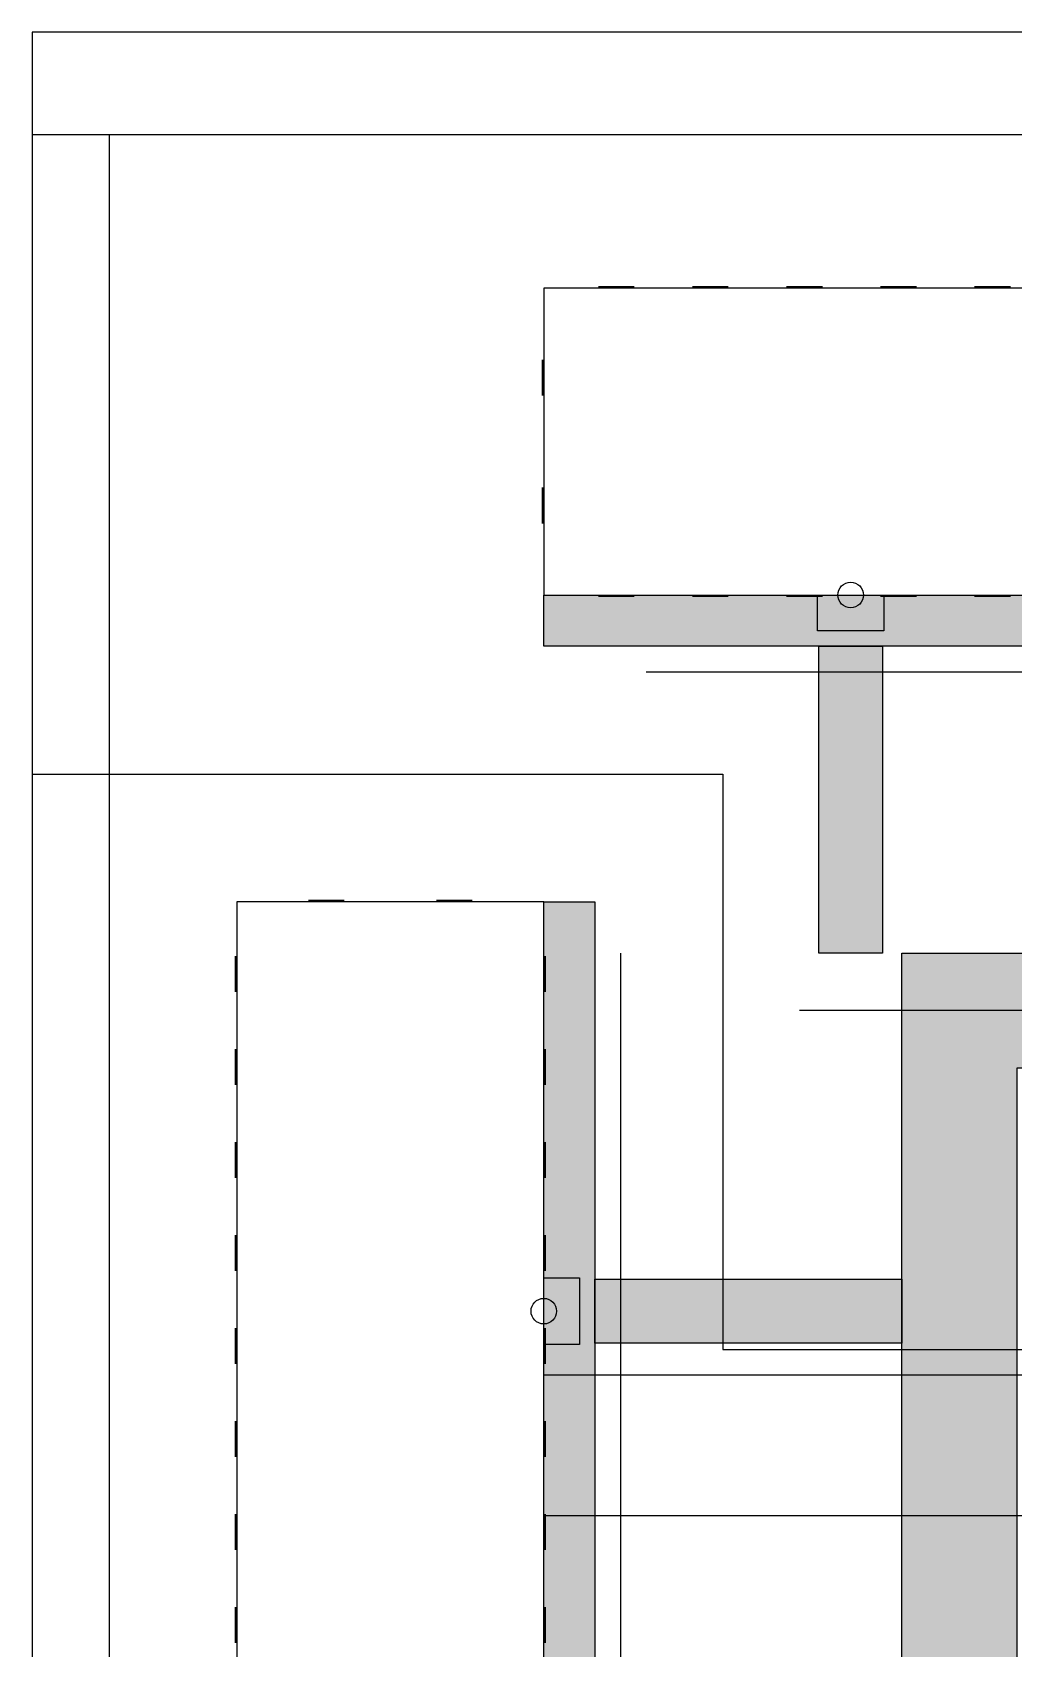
# Model space of a CAD drawing. Header units: metres. Extents: x 0 to 180, y 0 to 150.
# Drawn here: x 0 to 38.4, y 86.8 to 150 of the extents above; entities that cross this region are included whole.
import ezdxf

# ---------------------------------------------------------------- set-up
doc = ezdxf.new("R2010")
doc.units = ezdxf.units.M
for name, color, linetype in [('BUILDING_FOOTPRINT', 1, 'Continuous'), ('CABLE_COMM', 150, 'Continuous'), ('CANOPIES', 132, 'Continuous'), ('CURB', 8, 'Continuous'), ('ENTRANCES', 132, 'Continuous'), ('HEATING_T1', 1, 'Continuous'), ('PATHS', 33, 'Continuous'), ('POWER_CABLE', 212, 'Continuous'), ('ROAD', 251, 'Continuous'), ('SEWER_K1', 30, 'Continuous'), ('SIDEWALK', 31, 'Continuous'), ('TERRITORY_BOUNDARY', 8, 'Continuous'), ('WATER_SUPPLY_B1', 5, 'Continuous'), ('WINDOWS', 150, 'Continuous')]:
    doc.layers.add(name, color=color, linetype=linetype)

msp = doc.modelspace()

# ---------------------------------------------------------------- hatches: boundary and pattern name
at = {"layer": 'PATHS'}
for points in [[(30.75, 114), (30.75, 126), (33.25, 126), (33.25, 114)], [(34, 98.75), (22, 98.75), (22, 101.25), (34, 101.25)]]:
    msp.add_hatch(color=33, dxfattribs=at).paths.add_polyline_path(points)
at = {"layer": 'ROAD'}
msp.add_hatch(color=251, dxfattribs=at).paths.add_polyline_path([(34, 36), (34, 40.5), (34, 109.5), (34, 114), (38.5, 114), (90, 114), (90, 109.5), (38.5, 109.5), (38.5, 40.5), (90, 40.5), (90, 36), (38.5, 36), (38.5, 0), (34, 0)])
at = {"layer": 'SIDEWALK'}
for points in [[(136, 128), (136, 126), (20, 126), (20, 128)], [(20, 116), (22, 116), (22, 34), (20, 34)]]:
    msp.add_hatch(color=31, dxfattribs=at).paths.add_polyline_path(points)

# ---------------------------------------------------------------- linework, layer by layer
at = {"layer": 'BUILDING_FOOTPRINT'}
for points in [[(136, 128), (136, 140), (20, 140), (20, 128)], [(20, 34), (20, 116), (8, 116), (8, 34)]]:
    msp.add_lwpolyline(points, close=True, dxfattribs=at)
at = {"layer": 'CABLE_COMM'}
msp.add_polyline3d([(143.75, 150, -0.6), (143.75, 111.75, -0.6), (30, 111.75, -0.6)], dxfattribs=at)
at = {"layer": 'CANOPIES'}
for points in [[(30.7, 128, 2.7), (33.3, 128, 2.7), (33.3, 126.6, 2.7), (30.7, 126.6, 2.7)], [(20, 98.7, 2.7), (20, 101.3, 2.7), (21.4, 101.3, 2.7), (21.4, 98.7, 2.7)]]:
    msp.add_3dface(points, dxfattribs=at)
at = {"layer": 'CURB'}
msp.add_lwpolyline([(34, 0), (34, 36), (34, 40.5), (34, 109.5), (34, 114), (38.5, 114), (141.5, 114), (141.5, 150), (146, 150), (146, 114), (146, 109.5), (146, 40.5), (146, 36), (141.5, 36), (38.5, 36), (38.5, 0)], close=True, dxfattribs=at)
at = {"layer": 'ENTRANCES'}
for centre in [(32, 128, 0.05), (20, 100, 0.05)]:
    msp.add_circle(centre, 0.5, dxfattribs=at)
at = {"layer": 'HEATING_T1'}
msp.add_polyline3d([(100, 92, -1.4), (20, 92, -1.4)], dxfattribs=at)
at = {"layer": 'PATHS'}
for points in [[(30.75, 114), (30.75, 126), (33.25, 126), (33.25, 114)], [(34, 98.75), (22, 98.75), (22, 101.25), (34, 101.25)]]:
    msp.add_lwpolyline(points, close=True, dxfattribs=at)
at = {"layer": 'POWER_CABLE'}
for points in [[(0, 121, -0.7), (27, 121, -0.7), (27, 98.5, -0.7), (44, 98.5, -0.7)], [(44, 97.5, -0.7), (20, 97.5, -0.7)]]:
    msp.add_polyline3d(points, dxfattribs=at)
at = {"layer": 'ROAD'}
msp.add_lwpolyline([(34, 36), (34, 40.5), (34, 109.5), (34, 114), (38.5, 114), (90, 114), (90, 109.5), (38.5, 109.5), (38.5, 40.5), (90, 40.5), (90, 36), (38.5, 36), (38.5, 0), (34, 0)], close=True, dxfattribs=at)
at = {"layer": 'SEWER_K1'}
for points in [[(24, 125, -2.6), (139, 125, -2.6), (139, 150, -2.6)], [(23, 114, -2.6), (23, 25, -2.6), (180, 25, -2.6)]]:
    msp.add_polyline3d(points, dxfattribs=at)
at = {"layer": 'SIDEWALK'}
for points in [[(136, 128), (136, 126), (20, 126), (20, 128)], [(20, 116), (22, 116), (22, 34), (20, 34)]]:
    msp.add_lwpolyline(points, close=True, dxfattribs=at)
at = {"layer": 'TERRITORY_BOUNDARY'}
msp.add_lwpolyline([(180, 0), (180, 150), (0, 150), (0, 0)], close=True, dxfattribs=at)
at = {"layer": 'WATER_SUPPLY_B1'}
for points in [[(0, 146, -1.8), (180, 146, -1.8)], [(3, 146, -1.8), (3, 4, -1.8)]]:
    msp.add_polyline3d(points, dxfattribs=at)
at = {"layer": 'WINDOWS'}
for points in [[(23.539, 140.05, 0.9), (22.139, 140.05, 0.9), (22.139, 140.05, 2.4), (23.539, 140.05, 2.4)], [(23.539, 140.05, 3.9), (22.139, 140.05, 3.9), (22.139, 140.05, 5.4), (23.539, 140.05, 5.4)], [(23.539, 140.05, 6.9), (22.139, 140.05, 6.9), (22.139, 140.05, 8.4), (23.539, 140.05, 8.4)], [(23.539, 140.05, 9.9), (22.139, 140.05, 9.9), (22.139, 140.05, 11.4), (23.539, 140.05, 11.4)], [(23.539, 140.05, 12.9), (22.139, 140.05, 12.9), (22.139, 140.05, 14.4), (23.539, 140.05, 14.4)], [(23.539, 140.05, 15.9), (22.139, 140.05, 15.9), (22.139, 140.05, 17.4), (23.539, 140.05, 17.4)], [(23.539, 140.05, 18.9), (22.139, 140.05, 18.9), (22.139, 140.05, 20.4), (23.539, 140.05, 20.4)], [(23.539, 140.05, 21.9), (22.139, 140.05, 21.9), (22.139, 140.05, 23.4), (23.539, 140.05, 23.4)], [(23.539, 140.05, 24.9), (22.139, 140.05, 24.9), (22.139, 140.05, 26.4), (23.539, 140.05, 26.4)], [(27.216, 140.05, 0.9), (25.816, 140.05, 0.9), (25.816, 140.05, 2.4), (27.216, 140.05, 2.4)], [(27.216, 140.05, 3.9), (25.816, 140.05, 3.9), (25.816, 140.05, 5.4), (27.216, 140.05, 5.4)], [(27.216, 140.05, 6.9), (25.816, 140.05, 6.9), (25.816, 140.05, 8.4), (27.216, 140.05, 8.4)], [(27.216, 140.05, 9.9), (25.816, 140.05, 9.9), (25.816, 140.05, 11.4), (27.216, 140.05, 11.4)], [(27.216, 140.05, 12.9), (25.816, 140.05, 12.9), (25.816, 140.05, 14.4), (27.216, 140.05, 14.4)], [(27.216, 140.05, 15.9), (25.816, 140.05, 15.9), (25.816, 140.05, 17.4), (27.216, 140.05, 17.4)], [(27.216, 140.05, 18.9), (25.816, 140.05, 18.9), (25.816, 140.05, 20.4), (27.216, 140.05, 20.4)], [(27.216, 140.05, 21.9), (25.816, 140.05, 21.9), (25.816, 140.05, 23.4), (27.216, 140.05, 23.4)], [(27.216, 140.05, 24.9), (25.816, 140.05, 24.9), (25.816, 140.05, 26.4), (27.216, 140.05, 26.4)], [(30.894, 140.05, 0.9), (29.494, 140.05, 0.9), (29.494, 140.05, 2.4), (30.894, 140.05, 2.4)], [(30.894, 140.05, 3.9), (29.494, 140.05, 3.9), (29.494, 140.05, 5.4), (30.894, 140.05, 5.4)], [(30.894, 140.05, 6.9), (29.494, 140.05, 6.9), (29.494, 140.05, 8.4), (30.894, 140.05, 8.4)], [(30.894, 140.05, 9.9), (29.494, 140.05, 9.9), (29.494, 140.05, 11.4), (30.894, 140.05, 11.4)], [(30.894, 140.05, 12.9), (29.494, 140.05, 12.9), (29.494, 140.05, 14.4), (30.894, 140.05, 14.4)], [(30.894, 140.05, 15.9), (29.494, 140.05, 15.9), (29.494, 140.05, 17.4), (30.894, 140.05, 17.4)], [(30.894, 140.05, 18.9), (29.494, 140.05, 18.9), (29.494, 140.05, 20.4), (30.894, 140.05, 20.4)], [(30.894, 140.05, 21.9), (29.494, 140.05, 21.9), (29.494, 140.05, 23.4), (30.894, 140.05, 23.4)], [(30.894, 140.05, 24.9), (29.494, 140.05, 24.9), (29.494, 140.05, 26.4), (30.894, 140.05, 26.4)], [(34.571, 140.05, 0.9), (33.171, 140.05, 0.9), (33.171, 140.05, 2.4), (34.571, 140.05, 2.4)], [(34.571, 140.05, 3.9), (33.171, 140.05, 3.9), (33.171, 140.05, 5.4), (34.571, 140.05, 5.4)], [(34.571, 140.05, 6.9), (33.171, 140.05, 6.9), (33.171, 140.05, 8.4), (34.571, 140.05, 8.4)], [(34.571, 140.05, 9.9), (33.171, 140.05, 9.9), (33.171, 140.05, 11.4), (34.571, 140.05, 11.4)], [(34.571, 140.05, 12.9), (33.171, 140.05, 12.9), (33.171, 140.05, 14.4), (34.571, 140.05, 14.4)], [(34.571, 140.05, 15.9), (33.171, 140.05, 15.9), (33.171, 140.05, 17.4), (34.571, 140.05, 17.4)], [(34.571, 140.05, 18.9), (33.171, 140.05, 18.9), (33.171, 140.05, 20.4), (34.571, 140.05, 20.4)], [(34.571, 140.05, 21.9), (33.171, 140.05, 21.9), (33.171, 140.05, 23.4), (34.571, 140.05, 23.4)], [(34.571, 140.05, 24.9), (33.171, 140.05, 24.9), (33.171, 140.05, 26.4), (34.571, 140.05, 26.4)], [(38.248, 140.05, 0.9), (36.848, 140.05, 0.9), (36.848, 140.05, 2.4), (38.248, 140.05, 2.4)], [(38.248, 140.05, 3.9), (36.848, 140.05, 3.9), (36.848, 140.05, 5.4), (38.248, 140.05, 5.4)], [(38.248, 140.05, 6.9), (36.848, 140.05, 6.9), (36.848, 140.05, 8.4), (38.248, 140.05, 8.4)], [(38.248, 140.05, 9.9), (36.848, 140.05, 9.9), (36.848, 140.05, 11.4), (38.248, 140.05, 11.4)], [(38.248, 140.05, 12.9), (36.848, 140.05, 12.9), (36.848, 140.05, 14.4), (38.248, 140.05, 14.4)], [(38.248, 140.05, 15.9), (36.848, 140.05, 15.9), (36.848, 140.05, 17.4), (38.248, 140.05, 17.4)], [(38.248, 140.05, 18.9), (36.848, 140.05, 18.9), (36.848, 140.05, 20.4), (38.248, 140.05, 20.4)], [(38.248, 140.05, 21.9), (36.848, 140.05, 21.9), (36.848, 140.05, 23.4), (38.248, 140.05, 23.4)], [(38.248, 140.05, 24.9), (36.848, 140.05, 24.9), (36.848, 140.05, 26.4), (38.248, 140.05, 26.4)], [(19.95, 137.2, 0.9), (19.95, 135.8, 0.9), (19.95, 135.8, 2.4), (19.95, 137.2, 2.4)], [(19.95, 137.2, 3.9), (19.95, 135.8, 3.9), (19.95, 135.8, 5.4), (19.95, 137.2, 5.4)], [(19.95, 137.2, 6.9), (19.95, 135.8, 6.9), (19.95, 135.8, 8.4), (19.95, 137.2, 8.4)], [(19.95, 137.2, 9.9), (19.95, 135.8, 9.9), (19.95, 135.8, 11.4), (19.95, 137.2, 11.4)], [(19.95, 137.2, 12.9), (19.95, 135.8, 12.9), (19.95, 135.8, 14.4), (19.95, 137.2, 14.4)], [(19.95, 137.2, 15.9), (19.95, 135.8, 15.9), (19.95, 135.8, 17.4), (19.95, 137.2, 17.4)], [(19.95, 137.2, 18.9), (19.95, 135.8, 18.9), (19.95, 135.8, 20.4), (19.95, 137.2, 20.4)], [(19.95, 137.2, 21.9), (19.95, 135.8, 21.9), (19.95, 135.8, 23.4), (19.95, 137.2, 23.4)], [(19.95, 137.2, 24.9), (19.95, 135.8, 24.9), (19.95, 135.8, 26.4), (19.95, 137.2, 26.4)], [(19.95, 132.2, 0.9), (19.95, 130.8, 0.9), (19.95, 130.8, 2.4), (19.95, 132.2, 2.4)], [(19.95, 132.2, 3.9), (19.95, 130.8, 3.9), (19.95, 130.8, 5.4), (19.95, 132.2, 5.4)], [(19.95, 132.2, 6.9), (19.95, 130.8, 6.9), (19.95, 130.8, 8.4), (19.95, 132.2, 8.4)], [(19.95, 132.2, 9.9), (19.95, 130.8, 9.9), (19.95, 130.8, 11.4), (19.95, 132.2, 11.4)], [(19.95, 132.2, 12.9), (19.95, 130.8, 12.9), (19.95, 130.8, 14.4), (19.95, 132.2, 14.4)], [(19.95, 132.2, 15.9), (19.95, 130.8, 15.9), (19.95, 130.8, 17.4), (19.95, 132.2, 17.4)], [(19.95, 132.2, 18.9), (19.95, 130.8, 18.9), (19.95, 130.8, 20.4), (19.95, 132.2, 20.4)], [(19.95, 132.2, 21.9), (19.95, 130.8, 21.9), (19.95, 130.8, 23.4), (19.95, 132.2, 23.4)], [(19.95, 132.2, 24.9), (19.95, 130.8, 24.9), (19.95, 130.8, 26.4), (19.95, 132.2, 26.4)], [(22.139, 127.95, 0.9), (23.539, 127.95, 0.9), (23.539, 127.95, 2.4), (22.139, 127.95, 2.4)], [(22.139, 127.95, 3.9), (23.539, 127.95, 3.9), (23.539, 127.95, 5.4), (22.139, 127.95, 5.4)], [(22.139, 127.95, 6.9), (23.539, 127.95, 6.9), (23.539, 127.95, 8.4), (22.139, 127.95, 8.4)], [(22.139, 127.95, 9.9), (23.539, 127.95, 9.9), (23.539, 127.95, 11.4), (22.139, 127.95, 11.4)], [(22.139, 127.95, 12.9), (23.539, 127.95, 12.9), (23.539, 127.95, 14.4), (22.139, 127.95, 14.4)], [(22.139, 127.95, 15.9), (23.539, 127.95, 15.9), (23.539, 127.95, 17.4), (22.139, 127.95, 17.4)], [(22.139, 127.95, 18.9), (23.539, 127.95, 18.9), (23.539, 127.95, 20.4), (22.139, 127.95, 20.4)], [(22.139, 127.95, 21.9), (23.539, 127.95, 21.9), (23.539, 127.95, 23.4), (22.139, 127.95, 23.4)], [(22.139, 127.95, 24.9), (23.539, 127.95, 24.9), (23.539, 127.95, 26.4), (22.139, 127.95, 26.4)], [(25.816, 127.95, 0.9), (27.216, 127.95, 0.9), (27.216, 127.95, 2.4), (25.816, 127.95, 2.4)], [(25.816, 127.95, 3.9), (27.216, 127.95, 3.9), (27.216, 127.95, 5.4), (25.816, 127.95, 5.4)], [(25.816, 127.95, 6.9), (27.216, 127.95, 6.9), (27.216, 127.95, 8.4), (25.816, 127.95, 8.4)], [(25.816, 127.95, 9.9), (27.216, 127.95, 9.9), (27.216, 127.95, 11.4), (25.816, 127.95, 11.4)], [(25.816, 127.95, 12.9), (27.216, 127.95, 12.9), (27.216, 127.95, 14.4), (25.816, 127.95, 14.4)], [(25.816, 127.95, 15.9), (27.216, 127.95, 15.9), (27.216, 127.95, 17.4), (25.816, 127.95, 17.4)], [(25.816, 127.95, 18.9), (27.216, 127.95, 18.9), (27.216, 127.95, 20.4), (25.816, 127.95, 20.4)], [(25.816, 127.95, 21.9), (27.216, 127.95, 21.9), (27.216, 127.95, 23.4), (25.816, 127.95, 23.4)], [(25.816, 127.95, 24.9), (27.216, 127.95, 24.9), (27.216, 127.95, 26.4), (25.816, 127.95, 26.4)], [(29.494, 127.95, 3.9), (30.894, 127.95, 3.9), (30.894, 127.95, 5.4), (29.494, 127.95, 5.4)], [(29.494, 127.95, 6.9), (30.894, 127.95, 6.9), (30.894, 127.95, 8.4), (29.494, 127.95, 8.4)], [(29.494, 127.95, 9.9), (30.894, 127.95, 9.9), (30.894, 127.95, 11.4), (29.494, 127.95, 11.4)], [(29.494, 127.95, 12.9), (30.894, 127.95, 12.9), (30.894, 127.95, 14.4), (29.494, 127.95, 14.4)], [(29.494, 127.95, 15.9), (30.894, 127.95, 15.9), (30.894, 127.95, 17.4), (29.494, 127.95, 17.4)], [(29.494, 127.95, 18.9), (30.894, 127.95, 18.9), (30.894, 127.95, 20.4), (29.494, 127.95, 20.4)], [(29.494, 127.95, 21.9), (30.894, 127.95, 21.9), (30.894, 127.95, 23.4), (29.494, 127.95, 23.4)], [(29.494, 127.95, 24.9), (30.894, 127.95, 24.9), (30.894, 127.95, 26.4), (29.494, 127.95, 26.4)], [(33.171, 127.95, 3.9), (34.571, 127.95, 3.9), (34.571, 127.95, 5.4), (33.171, 127.95, 5.4)], [(33.171, 127.95, 6.9), (34.571, 127.95, 6.9), (34.571, 127.95, 8.4), (33.171, 127.95, 8.4)], [(33.171, 127.95, 9.9), (34.571, 127.95, 9.9), (34.571, 127.95, 11.4), (33.171, 127.95, 11.4)], [(33.171, 127.95, 12.9), (34.571, 127.95, 12.9), (34.571, 127.95, 14.4), (33.171, 127.95, 14.4)], [(33.171, 127.95, 15.9), (34.571, 127.95, 15.9), (34.571, 127.95, 17.4), (33.171, 127.95, 17.4)], [(33.171, 127.95, 18.9), (34.571, 127.95, 18.9), (34.571, 127.95, 20.4), (33.171, 127.95, 20.4)], [(33.171, 127.95, 21.9), (34.571, 127.95, 21.9), (34.571, 127.95, 23.4), (33.171, 127.95, 23.4)], [(33.171, 127.95, 24.9), (34.571, 127.95, 24.9), (34.571, 127.95, 26.4), (33.171, 127.95, 26.4)], [(36.848, 127.95, 0.9), (38.248, 127.95, 0.9), (38.248, 127.95, 2.4), (36.848, 127.95, 2.4)], [(36.848, 127.95, 3.9), (38.248, 127.95, 3.9), (38.248, 127.95, 5.4), (36.848, 127.95, 5.4)], [(36.848, 127.95, 6.9), (38.248, 127.95, 6.9), (38.248, 127.95, 8.4), (36.848, 127.95, 8.4)], [(36.848, 127.95, 9.9), (38.248, 127.95, 9.9), (38.248, 127.95, 11.4), (36.848, 127.95, 11.4)], [(36.848, 127.95, 12.9), (38.248, 127.95, 12.9), (38.248, 127.95, 14.4), (36.848, 127.95, 14.4)], [(36.848, 127.95, 15.9), (38.248, 127.95, 15.9), (38.248, 127.95, 17.4), (36.848, 127.95, 17.4)], [(36.848, 127.95, 18.9), (38.248, 127.95, 18.9), (38.248, 127.95, 20.4), (36.848, 127.95, 20.4)], [(36.848, 127.95, 21.9), (38.248, 127.95, 21.9), (38.248, 127.95, 23.4), (36.848, 127.95, 23.4)], [(36.848, 127.95, 24.9), (38.248, 127.95, 24.9), (38.248, 127.95, 26.4), (36.848, 127.95, 26.4)], [(12.2, 116.05, 0.9), (10.8, 116.05, 0.9), (10.8, 116.05, 2.4), (12.2, 116.05, 2.4)], [(12.2, 116.05, 3.9), (10.8, 116.05, 3.9), (10.8, 116.05, 5.4), (12.2, 116.05, 5.4)], [(12.2, 116.05, 6.9), (10.8, 116.05, 6.9), (10.8, 116.05, 8.4), (12.2, 116.05, 8.4)], [(12.2, 116.05, 9.9), (10.8, 116.05, 9.9), (10.8, 116.05, 11.4), (12.2, 116.05, 11.4)], [(12.2, 116.05, 12.9), (10.8, 116.05, 12.9), (10.8, 116.05, 14.4), (12.2, 116.05, 14.4)], [(12.2, 116.05, 15.9), (10.8, 116.05, 15.9), (10.8, 116.05, 17.4), (12.2, 116.05, 17.4)], [(12.2, 116.05, 18.9), (10.8, 116.05, 18.9), (10.8, 116.05, 20.4), (12.2, 116.05, 20.4)], [(12.2, 116.05, 21.9), (10.8, 116.05, 21.9), (10.8, 116.05, 23.4), (12.2, 116.05, 23.4)], [(12.2, 116.05, 24.9), (10.8, 116.05, 24.9), (10.8, 116.05, 26.4), (12.2, 116.05, 26.4)], [(12.2, 116.05, 27.9), (10.8, 116.05, 27.9), (10.8, 116.05, 29.4), (12.2, 116.05, 29.4)], [(12.2, 116.05, 30.9), (10.8, 116.05, 30.9), (10.8, 116.05, 32.4), (12.2, 116.05, 32.4)], [(12.2, 116.05, 33.9), (10.8, 116.05, 33.9), (10.8, 116.05, 35.4), (12.2, 116.05, 35.4)], [(17.2, 116.05, 0.9), (15.8, 116.05, 0.9), (15.8, 116.05, 2.4), (17.2, 116.05, 2.4)], [(17.2, 116.05, 3.9), (15.8, 116.05, 3.9), (15.8, 116.05, 5.4), (17.2, 116.05, 5.4)], [(17.2, 116.05, 6.9), (15.8, 116.05, 6.9), (15.8, 116.05, 8.4), (17.2, 116.05, 8.4)], [(17.2, 116.05, 9.9), (15.8, 116.05, 9.9), (15.8, 116.05, 11.4), (17.2, 116.05, 11.4)], [(17.2, 116.05, 12.9), (15.8, 116.05, 12.9), (15.8, 116.05, 14.4), (17.2, 116.05, 14.4)], [(17.2, 116.05, 15.9), (15.8, 116.05, 15.9), (15.8, 116.05, 17.4), (17.2, 116.05, 17.4)], [(17.2, 116.05, 18.9), (15.8, 116.05, 18.9), (15.8, 116.05, 20.4), (17.2, 116.05, 20.4)], [(17.2, 116.05, 21.9), (15.8, 116.05, 21.9), (15.8, 116.05, 23.4), (17.2, 116.05, 23.4)], [(17.2, 116.05, 24.9), (15.8, 116.05, 24.9), (15.8, 116.05, 26.4), (17.2, 116.05, 26.4)], [(17.2, 116.05, 27.9), (15.8, 116.05, 27.9), (15.8, 116.05, 29.4), (17.2, 116.05, 29.4)], [(17.2, 116.05, 30.9), (15.8, 116.05, 30.9), (15.8, 116.05, 32.4), (17.2, 116.05, 32.4)], [(17.2, 116.05, 33.9), (15.8, 116.05, 33.9), (15.8, 116.05, 35.4), (17.2, 116.05, 35.4)], [(7.95, 113.882, 0.9), (7.95, 112.482, 0.9), (7.95, 112.482, 2.4), (7.95, 113.882, 2.4)], [(7.95, 113.882, 3.9), (7.95, 112.482, 3.9), (7.95, 112.482, 5.4), (7.95, 113.882, 5.4)], [(7.95, 113.882, 6.9), (7.95, 112.482, 6.9), (7.95, 112.482, 8.4), (7.95, 113.882, 8.4)], [(7.95, 113.882, 9.9), (7.95, 112.482, 9.9), (7.95, 112.482, 11.4), (7.95, 113.882, 11.4)], [(7.95, 113.882, 12.9), (7.95, 112.482, 12.9), (7.95, 112.482, 14.4), (7.95, 113.882, 14.4)], [(7.95, 113.882, 15.9), (7.95, 112.482, 15.9), (7.95, 112.482, 17.4), (7.95, 113.882, 17.4)], [(7.95, 113.882, 18.9), (7.95, 112.482, 18.9), (7.95, 112.482, 20.4), (7.95, 113.882, 20.4)], [(7.95, 113.882, 21.9), (7.95, 112.482, 21.9), (7.95, 112.482, 23.4), (7.95, 113.882, 23.4)], [(7.95, 113.882, 24.9), (7.95, 112.482, 24.9), (7.95, 112.482, 26.4), (7.95, 113.882, 26.4)], [(7.95, 113.882, 27.9), (7.95, 112.482, 27.9), (7.95, 112.482, 29.4), (7.95, 113.882, 29.4)], [(7.95, 113.882, 30.9), (7.95, 112.482, 30.9), (7.95, 112.482, 32.4), (7.95, 113.882, 32.4)], [(7.95, 113.882, 33.9), (7.95, 112.482, 33.9), (7.95, 112.482, 35.4), (7.95, 113.882, 35.4)], [(20.05, 112.482, 0.9), (20.05, 113.882, 0.9), (20.05, 113.882, 2.4), (20.05, 112.482, 2.4)], [(20.05, 112.482, 3.9), (20.05, 113.882, 3.9), (20.05, 113.882, 5.4), (20.05, 112.482, 5.4)], [(20.05, 112.482, 6.9), (20.05, 113.882, 6.9), (20.05, 113.882, 8.4), (20.05, 112.482, 8.4)], [(20.05, 112.482, 9.9), (20.05, 113.882, 9.9), (20.05, 113.882, 11.4), (20.05, 112.482, 11.4)], [(20.05, 112.482, 12.9), (20.05, 113.882, 12.9), (20.05, 113.882, 14.4), (20.05, 112.482, 14.4)], [(20.05, 112.482, 15.9), (20.05, 113.882, 15.9), (20.05, 113.882, 17.4), (20.05, 112.482, 17.4)], [(20.05, 112.482, 18.9), (20.05, 113.882, 18.9), (20.05, 113.882, 20.4), (20.05, 112.482, 20.4)], [(20.05, 112.482, 21.9), (20.05, 113.882, 21.9), (20.05, 113.882, 23.4), (20.05, 112.482, 23.4)], [(20.05, 112.482, 24.9), (20.05, 113.882, 24.9), (20.05, 113.882, 26.4), (20.05, 112.482, 26.4)], [(20.05, 112.482, 27.9), (20.05, 113.882, 27.9), (20.05, 113.882, 29.4), (20.05, 112.482, 29.4)], [(20.05, 112.482, 30.9), (20.05, 113.882, 30.9), (20.05, 113.882, 32.4), (20.05, 112.482, 32.4)], [(20.05, 112.482, 33.9), (20.05, 113.882, 33.9), (20.05, 113.882, 35.4), (20.05, 112.482, 35.4)], [(7.95, 110.245, 0.9), (7.95, 108.845, 0.9), (7.95, 108.845, 2.4), (7.95, 110.245, 2.4)], [(7.95, 110.245, 3.9), (7.95, 108.845, 3.9), (7.95, 108.845, 5.4), (7.95, 110.245, 5.4)], [(7.95, 110.245, 6.9), (7.95, 108.845, 6.9), (7.95, 108.845, 8.4), (7.95, 110.245, 8.4)], [(7.95, 110.245, 9.9), (7.95, 108.845, 9.9), (7.95, 108.845, 11.4), (7.95, 110.245, 11.4)], [(7.95, 110.245, 12.9), (7.95, 108.845, 12.9), (7.95, 108.845, 14.4), (7.95, 110.245, 14.4)], [(7.95, 110.245, 15.9), (7.95, 108.845, 15.9), (7.95, 108.845, 17.4), (7.95, 110.245, 17.4)], [(7.95, 110.245, 18.9), (7.95, 108.845, 18.9), (7.95, 108.845, 20.4), (7.95, 110.245, 20.4)], [(7.95, 110.245, 21.9), (7.95, 108.845, 21.9), (7.95, 108.845, 23.4), (7.95, 110.245, 23.4)], [(7.95, 110.245, 24.9), (7.95, 108.845, 24.9), (7.95, 108.845, 26.4), (7.95, 110.245, 26.4)], [(7.95, 110.245, 27.9), (7.95, 108.845, 27.9), (7.95, 108.845, 29.4), (7.95, 110.245, 29.4)], [(7.95, 110.245, 30.9), (7.95, 108.845, 30.9), (7.95, 108.845, 32.4), (7.95, 110.245, 32.4)], [(7.95, 110.245, 33.9), (7.95, 108.845, 33.9), (7.95, 108.845, 35.4), (7.95, 110.245, 35.4)], [(20.05, 108.845, 0.9), (20.05, 110.245, 0.9), (20.05, 110.245, 2.4), (20.05, 108.845, 2.4)], [(20.05, 108.845, 3.9), (20.05, 110.245, 3.9), (20.05, 110.245, 5.4), (20.05, 108.845, 5.4)], [(20.05, 108.845, 6.9), (20.05, 110.245, 6.9), (20.05, 110.245, 8.4), (20.05, 108.845, 8.4)], [(20.05, 108.845, 9.9), (20.05, 110.245, 9.9), (20.05, 110.245, 11.4), (20.05, 108.845, 11.4)], [(20.05, 108.845, 12.9), (20.05, 110.245, 12.9), (20.05, 110.245, 14.4), (20.05, 108.845, 14.4)], [(20.05, 108.845, 15.9), (20.05, 110.245, 15.9), (20.05, 110.245, 17.4), (20.05, 108.845, 17.4)], [(20.05, 108.845, 18.9), (20.05, 110.245, 18.9), (20.05, 110.245, 20.4), (20.05, 108.845, 20.4)], [(20.05, 108.845, 21.9), (20.05, 110.245, 21.9), (20.05, 110.245, 23.4), (20.05, 108.845, 23.4)], [(20.05, 108.845, 24.9), (20.05, 110.245, 24.9), (20.05, 110.245, 26.4), (20.05, 108.845, 26.4)], [(20.05, 108.845, 27.9), (20.05, 110.245, 27.9), (20.05, 110.245, 29.4), (20.05, 108.845, 29.4)], [(20.05, 108.845, 30.9), (20.05, 110.245, 30.9), (20.05, 110.245, 32.4), (20.05, 108.845, 32.4)], [(20.05, 108.845, 33.9), (20.05, 110.245, 33.9), (20.05, 110.245, 35.4), (20.05, 108.845, 35.4)], [(7.95, 106.609, 0.9), (7.95, 105.209, 0.9), (7.95, 105.209, 2.4), (7.95, 106.609, 2.4)], [(7.95, 106.609, 3.9), (7.95, 105.209, 3.9), (7.95, 105.209, 5.4), (7.95, 106.609, 5.4)], [(7.95, 106.609, 6.9), (7.95, 105.209, 6.9), (7.95, 105.209, 8.4), (7.95, 106.609, 8.4)], [(7.95, 106.609, 9.9), (7.95, 105.209, 9.9), (7.95, 105.209, 11.4), (7.95, 106.609, 11.4)], [(7.95, 106.609, 12.9), (7.95, 105.209, 12.9), (7.95, 105.209, 14.4), (7.95, 106.609, 14.4)], [(7.95, 106.609, 15.9), (7.95, 105.209, 15.9), (7.95, 105.209, 17.4), (7.95, 106.609, 17.4)], [(7.95, 106.609, 18.9), (7.95, 105.209, 18.9), (7.95, 105.209, 20.4), (7.95, 106.609, 20.4)], [(7.95, 106.609, 21.9), (7.95, 105.209, 21.9), (7.95, 105.209, 23.4), (7.95, 106.609, 23.4)], [(7.95, 106.609, 24.9), (7.95, 105.209, 24.9), (7.95, 105.209, 26.4), (7.95, 106.609, 26.4)], [(7.95, 106.609, 27.9), (7.95, 105.209, 27.9), (7.95, 105.209, 29.4), (7.95, 106.609, 29.4)], [(7.95, 106.609, 30.9), (7.95, 105.209, 30.9), (7.95, 105.209, 32.4), (7.95, 106.609, 32.4)], [(7.95, 106.609, 33.9), (7.95, 105.209, 33.9), (7.95, 105.209, 35.4), (7.95, 106.609, 35.4)], [(20.05, 105.209, 0.9), (20.05, 106.609, 0.9), (20.05, 106.609, 2.4), (20.05, 105.209, 2.4)], [(20.05, 105.209, 3.9), (20.05, 106.609, 3.9), (20.05, 106.609, 5.4), (20.05, 105.209, 5.4)], [(20.05, 105.209, 6.9), (20.05, 106.609, 6.9), (20.05, 106.609, 8.4), (20.05, 105.209, 8.4)], [(20.05, 105.209, 9.9), (20.05, 106.609, 9.9), (20.05, 106.609, 11.4), (20.05, 105.209, 11.4)], [(20.05, 105.209, 12.9), (20.05, 106.609, 12.9), (20.05, 106.609, 14.4), (20.05, 105.209, 14.4)], [(20.05, 105.209, 15.9), (20.05, 106.609, 15.9), (20.05, 106.609, 17.4), (20.05, 105.209, 17.4)], [(20.05, 105.209, 18.9), (20.05, 106.609, 18.9), (20.05, 106.609, 20.4), (20.05, 105.209, 20.4)], [(20.05, 105.209, 21.9), (20.05, 106.609, 21.9), (20.05, 106.609, 23.4), (20.05, 105.209, 23.4)], [(20.05, 105.209, 24.9), (20.05, 106.609, 24.9), (20.05, 106.609, 26.4), (20.05, 105.209, 26.4)], [(20.05, 105.209, 27.9), (20.05, 106.609, 27.9), (20.05, 106.609, 29.4), (20.05, 105.209, 29.4)], [(20.05, 105.209, 30.9), (20.05, 106.609, 30.9), (20.05, 106.609, 32.4), (20.05, 105.209, 32.4)], [(20.05, 105.209, 33.9), (20.05, 106.609, 33.9), (20.05, 106.609, 35.4), (20.05, 105.209, 35.4)], [(7.95, 102.973, 0.9), (7.95, 101.573, 0.9), (7.95, 101.573, 2.4), (7.95, 102.973, 2.4)], [(7.95, 102.973, 3.9), (7.95, 101.573, 3.9), (7.95, 101.573, 5.4), (7.95, 102.973, 5.4)], [(7.95, 102.973, 6.9), (7.95, 101.573, 6.9), (7.95, 101.573, 8.4), (7.95, 102.973, 8.4)], [(7.95, 102.973, 9.9), (7.95, 101.573, 9.9), (7.95, 101.573, 11.4), (7.95, 102.973, 11.4)], [(7.95, 102.973, 12.9), (7.95, 101.573, 12.9), (7.95, 101.573, 14.4), (7.95, 102.973, 14.4)], [(7.95, 102.973, 15.9), (7.95, 101.573, 15.9), (7.95, 101.573, 17.4), (7.95, 102.973, 17.4)], [(7.95, 102.973, 18.9), (7.95, 101.573, 18.9), (7.95, 101.573, 20.4), (7.95, 102.973, 20.4)], [(7.95, 102.973, 21.9), (7.95, 101.573, 21.9), (7.95, 101.573, 23.4), (7.95, 102.973, 23.4)], [(7.95, 102.973, 24.9), (7.95, 101.573, 24.9), (7.95, 101.573, 26.4), (7.95, 102.973, 26.4)], [(7.95, 102.973, 27.9), (7.95, 101.573, 27.9), (7.95, 101.573, 29.4), (7.95, 102.973, 29.4)], [(7.95, 102.973, 30.9), (7.95, 101.573, 30.9), (7.95, 101.573, 32.4), (7.95, 102.973, 32.4)], [(7.95, 102.973, 33.9), (7.95, 101.573, 33.9), (7.95, 101.573, 35.4), (7.95, 102.973, 35.4)], [(20.05, 101.573, 0.9), (20.05, 102.973, 0.9), (20.05, 102.973, 2.4), (20.05, 101.573, 2.4)], [(20.05, 101.573, 3.9), (20.05, 102.973, 3.9), (20.05, 102.973, 5.4), (20.05, 101.573, 5.4)], [(20.05, 101.573, 6.9), (20.05, 102.973, 6.9), (20.05, 102.973, 8.4), (20.05, 101.573, 8.4)], [(20.05, 101.573, 9.9), (20.05, 102.973, 9.9), (20.05, 102.973, 11.4), (20.05, 101.573, 11.4)], [(20.05, 101.573, 12.9), (20.05, 102.973, 12.9), (20.05, 102.973, 14.4), (20.05, 101.573, 14.4)], [(20.05, 101.573, 15.9), (20.05, 102.973, 15.9), (20.05, 102.973, 17.4), (20.05, 101.573, 17.4)], [(20.05, 101.573, 18.9), (20.05, 102.973, 18.9), (20.05, 102.973, 20.4), (20.05, 101.573, 20.4)], [(20.05, 101.573, 21.9), (20.05, 102.973, 21.9), (20.05, 102.973, 23.4), (20.05, 101.573, 23.4)], [(20.05, 101.573, 24.9), (20.05, 102.973, 24.9), (20.05, 102.973, 26.4), (20.05, 101.573, 26.4)], [(20.05, 101.573, 27.9), (20.05, 102.973, 27.9), (20.05, 102.973, 29.4), (20.05, 101.573, 29.4)], [(20.05, 101.573, 30.9), (20.05, 102.973, 30.9), (20.05, 102.973, 32.4), (20.05, 101.573, 32.4)], [(20.05, 101.573, 33.9), (20.05, 102.973, 33.9), (20.05, 102.973, 35.4), (20.05, 101.573, 35.4)], [(7.95, 99.336, 0.9), (7.95, 97.936, 0.9), (7.95, 97.936, 2.4), (7.95, 99.336, 2.4)], [(7.95, 99.336, 3.9), (7.95, 97.936, 3.9), (7.95, 97.936, 5.4), (7.95, 99.336, 5.4)], [(7.95, 99.336, 6.9), (7.95, 97.936, 6.9), (7.95, 97.936, 8.4), (7.95, 99.336, 8.4)], [(7.95, 99.336, 9.9), (7.95, 97.936, 9.9), (7.95, 97.936, 11.4), (7.95, 99.336, 11.4)], [(7.95, 99.336, 12.9), (7.95, 97.936, 12.9), (7.95, 97.936, 14.4), (7.95, 99.336, 14.4)], [(7.95, 99.336, 15.9), (7.95, 97.936, 15.9), (7.95, 97.936, 17.4), (7.95, 99.336, 17.4)], [(7.95, 99.336, 18.9), (7.95, 97.936, 18.9), (7.95, 97.936, 20.4), (7.95, 99.336, 20.4)], [(7.95, 99.336, 21.9), (7.95, 97.936, 21.9), (7.95, 97.936, 23.4), (7.95, 99.336, 23.4)], [(7.95, 99.336, 24.9), (7.95, 97.936, 24.9), (7.95, 97.936, 26.4), (7.95, 99.336, 26.4)], [(7.95, 99.336, 27.9), (7.95, 97.936, 27.9), (7.95, 97.936, 29.4), (7.95, 99.336, 29.4)], [(7.95, 99.336, 30.9), (7.95, 97.936, 30.9), (7.95, 97.936, 32.4), (7.95, 99.336, 32.4)], [(7.95, 99.336, 33.9), (7.95, 97.936, 33.9), (7.95, 97.936, 35.4), (7.95, 99.336, 35.4)], [(20.05, 97.936, 3.9), (20.05, 99.336, 3.9), (20.05, 99.336, 5.4), (20.05, 97.936, 5.4)], [(20.05, 97.936, 6.9), (20.05, 99.336, 6.9), (20.05, 99.336, 8.4), (20.05, 97.936, 8.4)], [(20.05, 97.936, 9.9), (20.05, 99.336, 9.9), (20.05, 99.336, 11.4), (20.05, 97.936, 11.4)], [(20.05, 97.936, 12.9), (20.05, 99.336, 12.9), (20.05, 99.336, 14.4), (20.05, 97.936, 14.4)], [(20.05, 97.936, 15.9), (20.05, 99.336, 15.9), (20.05, 99.336, 17.4), (20.05, 97.936, 17.4)], [(20.05, 97.936, 18.9), (20.05, 99.336, 18.9), (20.05, 99.336, 20.4), (20.05, 97.936, 20.4)], [(20.05, 97.936, 21.9), (20.05, 99.336, 21.9), (20.05, 99.336, 23.4), (20.05, 97.936, 23.4)], [(20.05, 97.936, 24.9), (20.05, 99.336, 24.9), (20.05, 99.336, 26.4), (20.05, 97.936, 26.4)], [(20.05, 97.936, 27.9), (20.05, 99.336, 27.9), (20.05, 99.336, 29.4), (20.05, 97.936, 29.4)], [(20.05, 97.936, 30.9), (20.05, 99.336, 30.9), (20.05, 99.336, 32.4), (20.05, 97.936, 32.4)], [(20.05, 97.936, 33.9), (20.05, 99.336, 33.9), (20.05, 99.336, 35.4), (20.05, 97.936, 35.4)], [(7.95, 95.7, 0.9), (7.95, 94.3, 0.9), (7.95, 94.3, 2.4), (7.95, 95.7, 2.4)], [(7.95, 95.7, 3.9), (7.95, 94.3, 3.9), (7.95, 94.3, 5.4), (7.95, 95.7, 5.4)], [(7.95, 95.7, 6.9), (7.95, 94.3, 6.9), (7.95, 94.3, 8.4), (7.95, 95.7, 8.4)], [(7.95, 95.7, 9.9), (7.95, 94.3, 9.9), (7.95, 94.3, 11.4), (7.95, 95.7, 11.4)], [(7.95, 95.7, 12.9), (7.95, 94.3, 12.9), (7.95, 94.3, 14.4), (7.95, 95.7, 14.4)], [(7.95, 95.7, 15.9), (7.95, 94.3, 15.9), (7.95, 94.3, 17.4), (7.95, 95.7, 17.4)], [(7.95, 95.7, 18.9), (7.95, 94.3, 18.9), (7.95, 94.3, 20.4), (7.95, 95.7, 20.4)], [(7.95, 95.7, 21.9), (7.95, 94.3, 21.9), (7.95, 94.3, 23.4), (7.95, 95.7, 23.4)], [(7.95, 95.7, 24.9), (7.95, 94.3, 24.9), (7.95, 94.3, 26.4), (7.95, 95.7, 26.4)], [(7.95, 95.7, 27.9), (7.95, 94.3, 27.9), (7.95, 94.3, 29.4), (7.95, 95.7, 29.4)], [(7.95, 95.7, 30.9), (7.95, 94.3, 30.9), (7.95, 94.3, 32.4), (7.95, 95.7, 32.4)], [(7.95, 95.7, 33.9), (7.95, 94.3, 33.9), (7.95, 94.3, 35.4), (7.95, 95.7, 35.4)], [(20.05, 94.3, 0.9), (20.05, 95.7, 0.9), (20.05, 95.7, 2.4), (20.05, 94.3, 2.4)], [(20.05, 94.3, 3.9), (20.05, 95.7, 3.9), (20.05, 95.7, 5.4), (20.05, 94.3, 5.4)], [(20.05, 94.3, 6.9), (20.05, 95.7, 6.9), (20.05, 95.7, 8.4), (20.05, 94.3, 8.4)], [(20.05, 94.3, 9.9), (20.05, 95.7, 9.9), (20.05, 95.7, 11.4), (20.05, 94.3, 11.4)], [(20.05, 94.3, 12.9), (20.05, 95.7, 12.9), (20.05, 95.7, 14.4), (20.05, 94.3, 14.4)], [(20.05, 94.3, 15.9), (20.05, 95.7, 15.9), (20.05, 95.7, 17.4), (20.05, 94.3, 17.4)], [(20.05, 94.3, 18.9), (20.05, 95.7, 18.9), (20.05, 95.7, 20.4), (20.05, 94.3, 20.4)], [(20.05, 94.3, 21.9), (20.05, 95.7, 21.9), (20.05, 95.7, 23.4), (20.05, 94.3, 23.4)], [(20.05, 94.3, 24.9), (20.05, 95.7, 24.9), (20.05, 95.7, 26.4), (20.05, 94.3, 26.4)], [(20.05, 94.3, 27.9), (20.05, 95.7, 27.9), (20.05, 95.7, 29.4), (20.05, 94.3, 29.4)], [(20.05, 94.3, 30.9), (20.05, 95.7, 30.9), (20.05, 95.7, 32.4), (20.05, 94.3, 32.4)], [(20.05, 94.3, 33.9), (20.05, 95.7, 33.9), (20.05, 95.7, 35.4), (20.05, 94.3, 35.4)], [(7.95, 92.064, 0.9), (7.95, 90.664, 0.9), (7.95, 90.664, 2.4), (7.95, 92.064, 2.4)], [(7.95, 92.064, 3.9), (7.95, 90.664, 3.9), (7.95, 90.664, 5.4), (7.95, 92.064, 5.4)], [(7.95, 92.064, 6.9), (7.95, 90.664, 6.9), (7.95, 90.664, 8.4), (7.95, 92.064, 8.4)], [(7.95, 92.064, 9.9), (7.95, 90.664, 9.9), (7.95, 90.664, 11.4), (7.95, 92.064, 11.4)], [(7.95, 92.064, 12.9), (7.95, 90.664, 12.9), (7.95, 90.664, 14.4), (7.95, 92.064, 14.4)], [(7.95, 92.064, 15.9), (7.95, 90.664, 15.9), (7.95, 90.664, 17.4), (7.95, 92.064, 17.4)], [(7.95, 92.064, 18.9), (7.95, 90.664, 18.9), (7.95, 90.664, 20.4), (7.95, 92.064, 20.4)], [(7.95, 92.064, 21.9), (7.95, 90.664, 21.9), (7.95, 90.664, 23.4), (7.95, 92.064, 23.4)], [(7.95, 92.064, 24.9), (7.95, 90.664, 24.9), (7.95, 90.664, 26.4), (7.95, 92.064, 26.4)], [(7.95, 92.064, 27.9), (7.95, 90.664, 27.9), (7.95, 90.664, 29.4), (7.95, 92.064, 29.4)], [(7.95, 92.064, 30.9), (7.95, 90.664, 30.9), (7.95, 90.664, 32.4), (7.95, 92.064, 32.4)], [(7.95, 92.064, 33.9), (7.95, 90.664, 33.9), (7.95, 90.664, 35.4), (7.95, 92.064, 35.4)], [(20.05, 90.664, 0.9), (20.05, 92.064, 0.9), (20.05, 92.064, 2.4), (20.05, 90.664, 2.4)], [(20.05, 90.664, 3.9), (20.05, 92.064, 3.9), (20.05, 92.064, 5.4), (20.05, 90.664, 5.4)], [(20.05, 90.664, 6.9), (20.05, 92.064, 6.9), (20.05, 92.064, 8.4), (20.05, 90.664, 8.4)], [(20.05, 90.664, 9.9), (20.05, 92.064, 9.9), (20.05, 92.064, 11.4), (20.05, 90.664, 11.4)], [(20.05, 90.664, 12.9), (20.05, 92.064, 12.9), (20.05, 92.064, 14.4), (20.05, 90.664, 14.4)], [(20.05, 90.664, 15.9), (20.05, 92.064, 15.9), (20.05, 92.064, 17.4), (20.05, 90.664, 17.4)], [(20.05, 90.664, 18.9), (20.05, 92.064, 18.9), (20.05, 92.064, 20.4), (20.05, 90.664, 20.4)], [(20.05, 90.664, 21.9), (20.05, 92.064, 21.9), (20.05, 92.064, 23.4), (20.05, 90.664, 23.4)], [(20.05, 90.664, 24.9), (20.05, 92.064, 24.9), (20.05, 92.064, 26.4), (20.05, 90.664, 26.4)], [(20.05, 90.664, 27.9), (20.05, 92.064, 27.9), (20.05, 92.064, 29.4), (20.05, 90.664, 29.4)], [(20.05, 90.664, 30.9), (20.05, 92.064, 30.9), (20.05, 92.064, 32.4), (20.05, 90.664, 32.4)], [(20.05, 90.664, 33.9), (20.05, 92.064, 33.9), (20.05, 92.064, 35.4), (20.05, 90.664, 35.4)], [(7.95, 88.427, 0.9), (7.95, 87.027, 0.9), (7.95, 87.027, 2.4), (7.95, 88.427, 2.4)], [(7.95, 88.427, 3.9), (7.95, 87.027, 3.9), (7.95, 87.027, 5.4), (7.95, 88.427, 5.4)], [(7.95, 88.427, 6.9), (7.95, 87.027, 6.9), (7.95, 87.027, 8.4), (7.95, 88.427, 8.4)], [(7.95, 88.427, 9.9), (7.95, 87.027, 9.9), (7.95, 87.027, 11.4), (7.95, 88.427, 11.4)], [(7.95, 88.427, 12.9), (7.95, 87.027, 12.9), (7.95, 87.027, 14.4), (7.95, 88.427, 14.4)], [(7.95, 88.427, 15.9), (7.95, 87.027, 15.9), (7.95, 87.027, 17.4), (7.95, 88.427, 17.4)], [(7.95, 88.427, 18.9), (7.95, 87.027, 18.9), (7.95, 87.027, 20.4), (7.95, 88.427, 20.4)], [(7.95, 88.427, 21.9), (7.95, 87.027, 21.9), (7.95, 87.027, 23.4), (7.95, 88.427, 23.4)], [(7.95, 88.427, 24.9), (7.95, 87.027, 24.9), (7.95, 87.027, 26.4), (7.95, 88.427, 26.4)], [(7.95, 88.427, 27.9), (7.95, 87.027, 27.9), (7.95, 87.027, 29.4), (7.95, 88.427, 29.4)], [(7.95, 88.427, 30.9), (7.95, 87.027, 30.9), (7.95, 87.027, 32.4), (7.95, 88.427, 32.4)], [(7.95, 88.427, 33.9), (7.95, 87.027, 33.9), (7.95, 87.027, 35.4), (7.95, 88.427, 35.4)], [(20.05, 87.027, 0.9), (20.05, 88.427, 0.9), (20.05, 88.427, 2.4), (20.05, 87.027, 2.4)], [(20.05, 87.027, 3.9), (20.05, 88.427, 3.9), (20.05, 88.427, 5.4), (20.05, 87.027, 5.4)], [(20.05, 87.027, 6.9), (20.05, 88.427, 6.9), (20.05, 88.427, 8.4), (20.05, 87.027, 8.4)], [(20.05, 87.027, 9.9), (20.05, 88.427, 9.9), (20.05, 88.427, 11.4), (20.05, 87.027, 11.4)], [(20.05, 87.027, 12.9), (20.05, 88.427, 12.9), (20.05, 88.427, 14.4), (20.05, 87.027, 14.4)], [(20.05, 87.027, 15.9), (20.05, 88.427, 15.9), (20.05, 88.427, 17.4), (20.05, 87.027, 17.4)], [(20.05, 87.027, 18.9), (20.05, 88.427, 18.9), (20.05, 88.427, 20.4), (20.05, 87.027, 20.4)], [(20.05, 87.027, 21.9), (20.05, 88.427, 21.9), (20.05, 88.427, 23.4), (20.05, 87.027, 23.4)], [(20.05, 87.027, 24.9), (20.05, 88.427, 24.9), (20.05, 88.427, 26.4), (20.05, 87.027, 26.4)], [(20.05, 87.027, 27.9), (20.05, 88.427, 27.9), (20.05, 88.427, 29.4), (20.05, 87.027, 29.4)], [(20.05, 87.027, 30.9), (20.05, 88.427, 30.9), (20.05, 88.427, 32.4), (20.05, 87.027, 32.4)], [(20.05, 87.027, 33.9), (20.05, 88.427, 33.9), (20.05, 88.427, 35.4), (20.05, 87.027, 35.4)]]:
    msp.add_3dface(points, dxfattribs=at)

doc.saveas('drawing.dxf')
